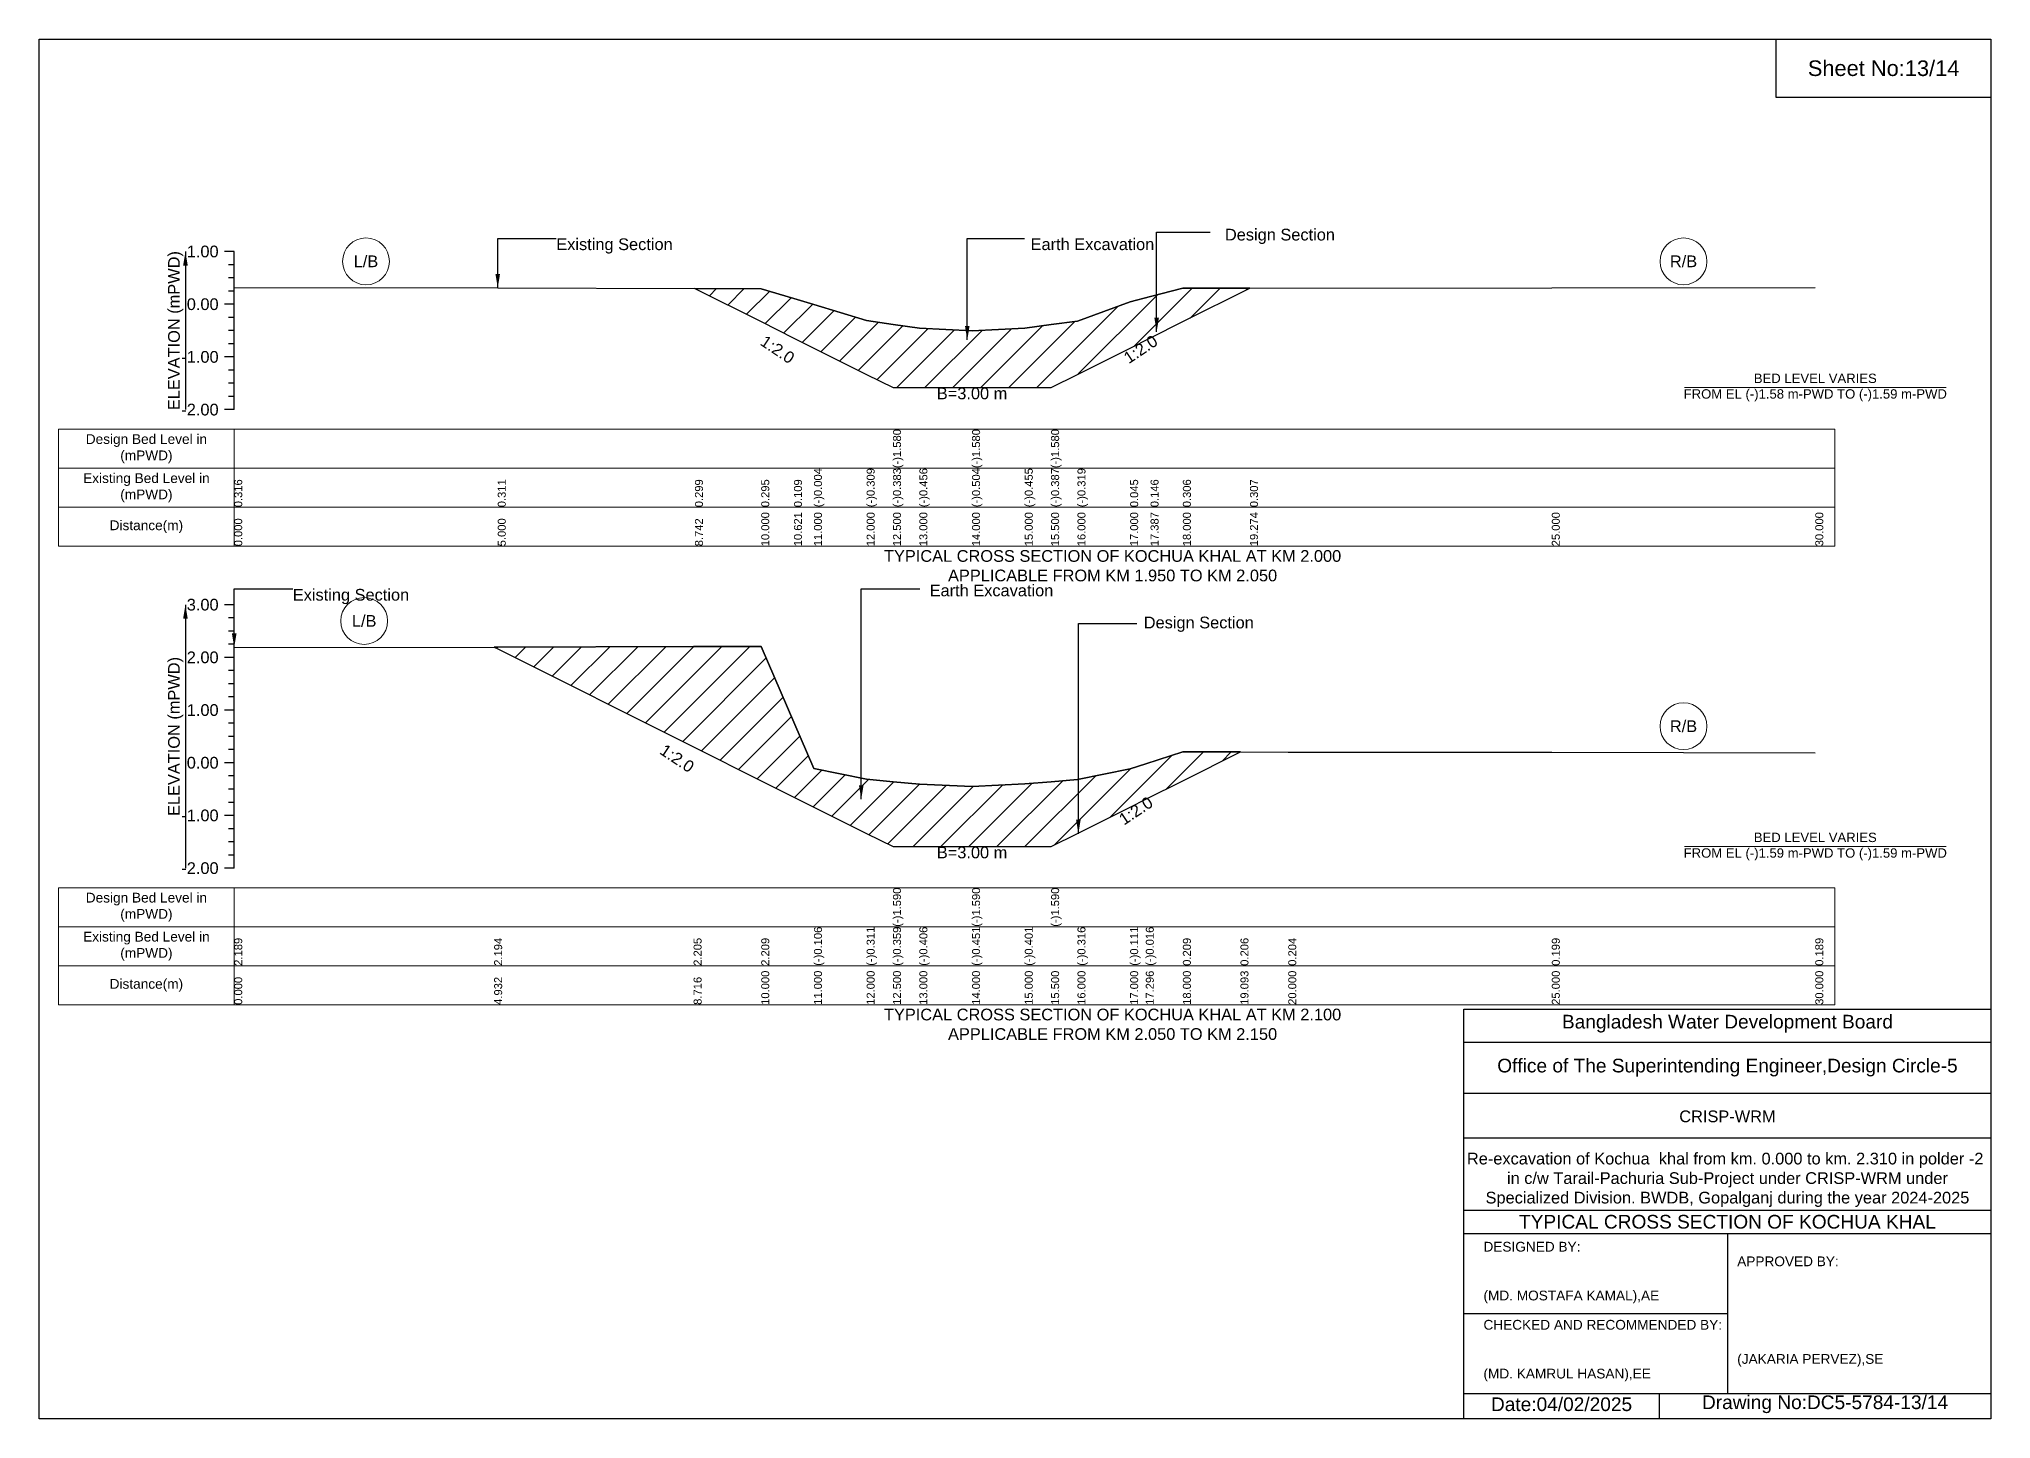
# Model space of a CAD drawing. Header units: inches. Extents: x 91000 to 258000, y -5743 to 6664.
# Drawn here: x 230000 to 238000, y -5656 to 0 of the extents above; entities that cross this region are included whole.
import ezdxf

# ---------------------------------------------------------------- set-up
doc = ezdxf.new("R2010")
doc.units = ezdxf.units.IN
doc.header["$LTSCALE"] = 7
doc.header["$MEASUREMENT"] = 0
for name, color, linetype, lineweight in [('Cross section Data Border', 7, 'Continuous', 9), ('Cross Section Labels', 7, 'Continuous', 9), ('Existing_Bed_Level for Xsection', 7, 'Continuous', 25)]:
    doc.layers.add(name, color=color, linetype=linetype, lineweight=lineweight)
doc.styles.get("Standard").update_dxf_attribs({"font": 'arial.ttf'})
doc.dimstyles.get("Standard").update_dxf_attribs({"dimtxt": 0.18, "dimasz": 0.18, "dimexe": 0.18, "dimexo": 0.0625, "dimgap": 0.09, "dimtad": 0, "dimtih": 1, "dimtoh": 1, "dimdec": 4, "dimzin": 0, "dimdsep": 46, "dimtxsty": 'Standard', "dimcen": 0.09, "dimadec": 0, "dimazin": 0, "dimtfac": 1, "dimtdec": 4, "dimtofl": 0, "dimtmove": 0, "dimatfit": 3, "dimfxl": 1, "dimtolj": 1, "dimtzin": 0, "dimarcsym": 0})

msp = doc.modelspace()

# ---------------------------------------------------------------- hatches: boundary and pattern name
at = {"layer": 'Existing_Bed_Level for Xsection'}
h = msp.add_hatch(dxfattribs=at)
h.set_pattern_fill('ANSI31', color=256, scale=648, style=0)
h.paths.add_polyline_path([(232688.3, -1022.5), (232960, -1158.4), (233094.1, -1225.5), (233176, -1266.4), (233392, -1374.4), (233500, -1428.4), (233608, -1428.4), (233824, -1428.4), (234040, -1428.4), (234148, -1428.4), (234256, -1374.4), (234472, -1266.4), (234555.6, -1224.6), (234688, -1158.4), (234963.1, -1020.8), (234688, -1021), (234555.6, -1055.6), (234472, -1077.4), (234256, -1156), (234148, -1170.7), (234040, -1185.4), (233824, -1196), (233608, -1185.6), (233500, -1169.8), (233392, -1153.9), (233176, -1088), (233094.1, -1063.5), (232960, -1023.4)])
h = msp.add_hatch(dxfattribs=at)
h.set_pattern_fill('ANSI31', color=256, scale=648, style=0)
h.paths.add_polyline_path([(231865.3, -2492.7), (231880, -2500), (232682.7, -2901.4), (232960, -3040), (233176, -3148), (233392, -3256), (233500, -3310), (233608, -3310), (233824, -3310), (234040, -3310), (234148, -3310), (234256, -3256), (234472, -3148), (234536, -3116), (234688, -3040), (234924, -2922), (234688, -2921.4), (234536, -2970.1), (234472, -2990.6), (234256, -3034.8), (234148, -3044), (234040, -3053.2), (233824, -3064), (233608, -3054.3), (233500, -3044), (233392, -3033.8), (233176, -2989.5), (232960, -2489.4), (232682.7, -2490.3), (231880, -2492.7)])

# ---------------------------------------------------------------- linework, layer by layer
for points in [[(230000, 0), (238000, 0), (238000, -5656), (230000, -5656)], [(237120, 0), (238000, 0), (238000, -240), (237120, -240)]]:
    msp.add_lwpolyline(points, close=True)
for points in [[(235840, -5656), (235840, -3976), (238000, -3976)], [(235840, -4112), (238000, -4112)], [(235840, -4320), (238000, -4320)], [(235840, -4504), (238000, -4504)], [(235840, -4800), (238000, -4800)], [(235840, -4896), (238000, -4896)], [(236920, -4896), (236920, -5552)], [(235840, -5224), (236920, -5224)], [(235840, -5552), (238000, -5552)], [(236640, -5552), (236640, -5656)]]:
    msp.add_lwpolyline(points)
at = {"layer": 'Cross section Data Border'}
for points in [[(230080, -1599.1), (237360, -1599.1), (237360, -2079.1), (230080, -2079.1)], [(230080, -3478.6), (237360, -3478.6), (237360, -3958.6), (230080, -3958.6)]]:
    msp.add_lwpolyline(points, close=True, dxfattribs=at)
for points in [[(230800, -1599.1), (230800, -2079.1)], [(230080, -1759.1), (237360, -1759.1)], [(230080, -1919.1), (237360, -1919.1)], [(230800, -3478.6), (230800, -3958.6)], [(230080, -3638.6), (237360, -3638.6)], [(230080, -3798.6), (237360, -3798.6)]]:
    msp.add_lwpolyline(points, dxfattribs=at)
at = {"layer": 'Cross Section Labels'}
for points in [[(236744.2, -1428.4), (237815.8, -1428.4)], [(236744.2, -3310), (237815.8, -3310)]]:
    msp.add_lwpolyline(points, dxfattribs=at)
for centre in [(231340, -911.4), (236740, -911.4), (231332.7, -2385.2), (236740, -2816.7)]:
    msp.add_circle(centre, 96, dxfattribs=at)
at = {"layer": 'Existing_Bed_Level for Xsection'}
for points in [[(230800, -871.1), (230760, -871.1)], [(230800, -1519.1), (230800, -1303.1), (230800, -1087.1), (230800, -871.1)], [(230800, -925.1), (230776, -925.1)], [(230800, -979.1), (230776, -979.1)], [(230800, -1033.1), (230776, -1033.1)], [(230800, -1018.9), (231880, -1020), (232688.3, -1022.5), (232960, -1023.4), (233094.1, -1063.5), (233176, -1088), (233392, -1153.9), (233500, -1169.8), (233500, -1169.8), (233608, -1185.6), (233824, -1196), (233824, -1196), (234040, -1185.4), (234148, -1170.7), (234148, -1170.7), (234256, -1156), (234472, -1077.4), (234555.6, -1055.6), (234688, -1021), (234963.1, -1020.8), (236200, -1020), (237280, -1018.9)], [(230800, -1087.1), (230760, -1087.1)], [(230800, -1141.1), (230776, -1141.1)], [(230800, -1195.1), (230776, -1195.1)], [(230800, -1249.1), (230776, -1249.1)], [(230800, -1303.1), (230760, -1303.1)], [(230800, -1357.1), (230776, -1357.1)], [(230800, -1411.1), (230776, -1411.1)], [(230800, -1519.1), (230760, -1519.1)], [(230800, -1465.1), (230776, -1465.1)], [(230800, -2318.6), (230760, -2318.6)], [(230800, -3398.6), (230800, -3182.6), (230800, -2966.6), (230800, -2750.6), (230800, -2534.6), (230800, -2318.6)], [(230800, -2372.6), (230776, -2372.6)], [(230800, -2426.6), (230776, -2426.6)], [(230800, -2534.6), (230760, -2534.6)], [(230800, -2480.6), (230776, -2480.6)], [(230800, -2493.8), (231865.3, -2492.7), (231880, -2492.7), (232682.7, -2490.3), (232960, -2489.4), (233176, -2989.5), (233392, -3033.8), (233500, -3044), (233500, -3044), (233608, -3054.3), (233824, -3064), (233824, -3064), (234040, -3053.2), (234148, -3044), (234148, -3044), (234256, -3034.8), (234472, -2990.6), (234536, -2970.1), (234688, -2921.4), (234924, -2922), (235120, -2922.5), (236200, -2923.6), (237280, -2925.8)], [(230800, -2588.6), (230776, -2588.6)], [(230800, -2642.6), (230776, -2642.6)], [(230800, -2696.6), (230776, -2696.6)], [(230800, -2750.6), (230760, -2750.6)], [(230800, -2804.6), (230776, -2804.6)], [(230800, -2858.6), (230776, -2858.6)], [(230800, -2912.6), (230776, -2912.6)], [(230800, -2966.6), (230760, -2966.6)], [(230800, -3020.6), (230776, -3020.6)], [(230800, -3074.6), (230776, -3074.6)], [(230800, -3182.6), (230760, -3182.6)], [(230800, -3128.6), (230776, -3128.6)], [(230800, -3236.6), (230776, -3236.6)], [(230800, -3290.6), (230776, -3290.6)], [(230800, -3344.6), (230776, -3344.6)], [(230800, -3398.6), (230760, -3398.6)]]:
    msp.add_lwpolyline(points, dxfattribs=at)
for points in [[(232688.3, -1022.5), (232960, -1158.4), (233094.1, -1225.5), (233176, -1266.4), (233392, -1374.4), (233500, -1428.4), (233500, -1428.4), (233608, -1428.4), (233824, -1428.4), (233824, -1428.4), (234040, -1428.4), (234148, -1428.4), (234148, -1428.4), (234256, -1374.4), (234472, -1266.4), (234555.6, -1224.6), (234688, -1158.4), (234963.1, -1020.8), (234688, -1021), (234555.6, -1055.6), (234472, -1077.4), (234256, -1156), (234148, -1170.7), (234148, -1170.7), (234040, -1185.4), (233824, -1196), (233824, -1196), (233608, -1185.6), (233500, -1169.8), (233500, -1169.8), (233392, -1153.9), (233176, -1088), (233094.1, -1063.5), (232960, -1023.4)], [(231865.3, -2492.7), (231880, -2500), (232682.7, -2901.4), (232960, -3040), (233176, -3148), (233392, -3256), (233500, -3310), (233500, -3310), (233608, -3310), (233824, -3310), (233824, -3310), (234040, -3310), (234148, -3310), (234148, -3310), (234256, -3256), (234472, -3148), (234536, -3116), (234688, -3040), (234924, -2922), (234924, -2922), (234924, -2922), (234688, -2921.4), (234536, -2970.1), (234472, -2990.6), (234256, -3034.8), (234148, -3044), (234148, -3044), (234040, -3053.2), (233824, -3064), (233824, -3064), (233608, -3054.3), (233500, -3044), (233500, -3044), (233392, -3033.8), (233176, -2989.5), (232960, -2489.4), (232682.7, -2490.3), (231880, -2492.7)]]:
    msp.add_lwpolyline(points, close=True, dxfattribs=at)

# ---------------------------------------------------------------- texts
at = {"attachment_point": 5}
for s, insert, char_height in [('Sheet No:13/14', (237560, -120), 64), ('Bangladesh Water Development Board', (236920, -4036), 56), ('Office of The Superintending Engineer,Design Circle-5', (236920, -4216), 56)]:
    msp.add_mtext(s, dxfattribs=dict(at, insert=insert, char_height=char_height))
for s, insert, char_height, width, attachment_point in [('CRISP-WRM', (236920, -4416), 48, 2240, 5), ('Re-excavation of Kochua  khal from km. 0.000 to km. 2.310 in polder -2  in c/w Tarail-Pachuria Sub-Project under CRISP-WRM under Specialized Division. BWDB, Gopalganj during the year 2024-2025', (236920, -4676), 48, 2160, 5), ('TYPICAL CROSS SECTION OF KOCHUA KHAL', (236920, -4848), 56, 2240, 5), ('DESIGNED BY:^J^J^J(MD. MOSTAFA KAMAL),AE', (235920, -5056), 40, 1120, 4), ('APPROVED BY:^J^J^J^J^J^J(JAKARIA PERVEZ),SE', (236960, -5216), 40, 1120, 4), ('CHECKED AND RECOMMENDED BY:^J^J^J(MD. KAMRUL HASAN),EE', (235920, -5376), 40, 1120, 4), ('Date:04/02/2025', (236240, -5596), 56, 1120, 5), ('Drawing No:DC5-5784-13/14', (237320, -5596), 56, 1760, 5)]:
    msp.add_mtext(s, dxfattribs=dict(insert=insert, char_height=char_height, width=width, attachment_point=attachment_point))
at = {"layer": 'Cross section Data Border', "char_height": 40, "width": 640, "attachment_point": 5}
for s, insert in [('Design Bed Level in (mPWD)', (230440, -1679.1)), ('Existing Bed Level in (mPWD)', (230440, -1839.1)), ('Distance(m)', (230440, -1999.1)), ('Design Bed Level in (mPWD)', (230440, -3558.6)), ('Existing Bed Level in (mPWD)', (230440, -3718.6)), ('Distance(m)', (230440, -3878.6))]:
    msp.add_mtext(s, dxfattribs=dict(at, insert=insert))
at = {"layer": 'Cross Section Labels'}
for s, insert, char_height, attachment_point in [('Design Section', (234860.4, -777.7), 48, 1), ('Existing Section', (232120, -817.1), 48, 1), ('Earth Excavation', (234064, -817.1), 48, 1), ('L/B', (231340, -911.4), 48, 5), ('R/B', (236740, -911.4), 48, 5), ('B=3.00 m', (233824, -1428.4), 48, 2), ('BED LEVEL VARIES ^JFROM EL (-)1.58 m-PWD TO (-)1.59 m-PWD', (237280, -1428.4), 38.4, 5), ('TYPICAL CROSS SECTION OF KOCHUA KHAL AT KM 2.000^JAPPLICABLE FROM KM 1.950 TO KM 2.050', (234400, -2159.1), 48, 5), ('Earth Excavation', (233650.2, -2236), 48, 1), ('Existing Section', (231040, -2253.8), 48, 1), ('L/B', (231332.7, -2385.2), 48, 5), ('Design Section', (234527.7, -2367.5), 48, 1), ('R/B', (236740, -2816.7), 48, 5), ('BED LEVEL VARIES ^JFROM EL (-)1.59 m-PWD TO (-)1.59 m-PWD', (237280, -3310), 38.4, 5), ('B=3.00 m', (233824, -3310), 48, 2), ('TYPICAL CROSS SECTION OF KOCHUA KHAL AT KM 2.100^JAPPLICABLE FROM KM 2.050 TO KM 2.150', (234400, -4038.6), 48, 5)]:
    msp.add_mtext(s, dxfattribs=dict(at, insert=insert, char_height=char_height, attachment_point=attachment_point))
at = {"layer": 'Cross Section Labels', "char_height": 48, "attachment_point": 2}
for insert, rotation in [((233040.1, -1252.5), 326.30993), ((234501.6, -1251.6), 33.69007), ((232628.7, -2928.4), 326.30993), ((234482, -3143), 33.69007)]:
    msp.add_mtext('1:2.0', dxfattribs=dict(at, insert=insert, rotation=rotation))
at = {"layer": 'Existing_Bed_Level for Xsection', "rotation": 90}
for s, insert, char_height, attachment_point in [('ELEVATION (mPWD)', (230560, -1195.1), 48, 5), ('(-)1.580', (233500, -1759.1), 32.8, 1), ('(-)1.580', (233824, -1759.1), 32.8, 1), ('(-)1.580', (234148, -1759.1), 32.8, 1), ('0.316', (230800, -1919.1), 32.8, 1), ('0.311', (231880, -1919.1), 32.8, 1), ('0.299', (232688.3, -1919.1), 32.8, 1), ('0.295', (232960, -1919.1), 32.8, 1), ('0.109', (233094.1, -1919.1), 32.8, 1), ('(-)0.004', (233176, -1919.1), 32.8, 1), ('(-)0.309', (233392, -1919.1), 32.8, 1), ('(-)0.383', (233500, -1919.1), 32.8, 1), ('(-)0.456', (233608, -1919.1), 32.8, 1), ('(-)0.504', (233824, -1919.1), 32.8, 1), ('(-)0.455', (234040, -1919.1), 32.8, 1), ('(-)0.387', (234148, -1919.1), 32.8, 1), ('(-)0.319', (234256, -1919.1), 32.8, 1), ('0.045', (234472, -1919.1), 32.8, 1), ('0.146', (234555.6, -1919.1), 32.8, 1), ('0.306', (234688, -1919.1), 32.8, 1), ('0.307', (234963.1, -1919.1), 32.8, 1), ('0.000', (230800, -2079.1), 32.8, 1), ('5.000', (231880, -2079.1), 32.8, 1), ('8.742', (232688.3, -2079.1), 32.8, 1), ('10.000', (232960, -2079.1), 32.8, 1), ('10.621', (233094.1, -2079.1), 32.8, 1), ('11.000', (233176, -2079.1), 32.8, 1), ('12.000', (233392, -2079.1), 32.8, 1), ('12.500', (233500, -2079.1), 32.8, 1), ('13.000', (233608, -2079.1), 32.8, 1), ('14.000', (233824, -2079.1), 32.8, 1), ('15.000', (234040, -2079.1), 32.8, 1), ('15.500', (234148, -2079.1), 32.8, 1), ('16.000', (234256, -2079.1), 32.8, 1), ('17.000', (234472, -2079.1), 32.8, 1), ('17.387', (234555.6, -2079.1), 32.8, 1), ('18.000', (234688, -2079.1), 32.8, 1), ('19.274', (234963.1, -2079.1), 32.8, 1), ('25.000', (236200, -2079.1), 32.8, 1), ('30.000', (237280, -2079.1), 32.8, 1), ('ELEVATION (mPWD)', (230560, -2858.6), 48, 5), ('(-)1.590', (233500, -3638.6), 32.8, 1), ('(-)1.590', (233824, -3638.6), 32.8, 1), ('(-)1.590', (234148, -3638.6), 32.8, 1), ('(-)0.106', (233176, -3798.6), 32.8, 1), ('(-)0.311', (233392, -3798.6), 32.8, 1), ('(-)0.359', (233500, -3798.6), 32.8, 1), ('(-)0.406', (233608, -3798.6), 32.8, 1), ('(-)0.451', (233824, -3798.6), 32.8, 1), ('(-)0.401', (234040, -3798.6), 32.8, 1), ('(-)0.316', (234256, -3798.6), 32.8, 1), ('(-)0.111', (234472, -3798.6), 32.8, 1), ('(-)0.016', (234536, -3798.6), 32.8, 1), ('2.189', (230800, -3798.6), 32.8, 1), ('2.194', (231865.3, -3798.6), 32.8, 1), ('2.205', (232682.7, -3798.6), 32.8, 1), ('2.209', (232960, -3798.6), 32.8, 1), ('0.209', (234688, -3798.6), 32.8, 1), ('0.206', (234924, -3798.6), 32.8, 1), ('0.204', (235120, -3798.6), 32.8, 1), ('0.199', (236200, -3798.6), 32.8, 1), ('0.189', (237280, -3798.6), 32.8, 1), ('10.000', (232960, -3958.6), 32.8, 1), ('11.000', (233176, -3958.6), 32.8, 1), ('12.000', (233392, -3958.6), 32.8, 1), ('12.500', (233500, -3958.6), 32.8, 1), ('13.000', (233608, -3958.6), 32.8, 1), ('14.000', (233824, -3958.6), 32.8, 1), ('15.000', (234040, -3958.6), 32.8, 1), ('15.500', (234148, -3958.6), 32.8, 1), ('16.000', (234256, -3958.6), 32.8, 1), ('17.000', (234472, -3958.6), 32.8, 1), ('17.296', (234536, -3958.6), 32.8, 1), ('18.000', (234688, -3958.6), 32.8, 1), ('19.093', (234924, -3958.6), 32.8, 1), ('20.000', (235120, -3958.6), 32.8, 1), ('25.000', (236200, -3958.6), 32.8, 1), ('30.000', (237280, -3958.6), 32.8, 1), ('0.000', (230800, -3958.6), 32.8, 1), ('4.932', (231865.3, -3958.6), 32.8, 1), ('8.716', (232682.7, -3958.6), 32.8, 1)]:
    msp.add_mtext(s, dxfattribs=dict(at, insert=insert, char_height=char_height, attachment_point=attachment_point))
at = {"layer": 'Existing_Bed_Level for Xsection', "char_height": 48, "attachment_point": 6}
for s, insert in [('1.00', (230736, -871.1)), ('0.00', (230736, -1087.1)), ('-1.00', (230736, -1303.1)), ('-2.00', (230736, -1519.1)), ('3.00', (230736, -2318.6)), ('2.00', (230736, -2534.6)), ('1.00', (230736, -2750.6)), ('0.00', (230736, -2966.6)), ('-1.00', (230736, -3182.6)), ('-2.00', (230736, -3398.6))]:
    msp.add_mtext(s, dxfattribs=dict(at, insert=insert))

# ---------------------------------------------------------------- leaders
at = {"layer": 'Cross Section Labels', "annotation_type": 0, "has_hookline": 1, "hookline_direction": 0}
for points, text_width in [([(234580.6, -1199.5), (234580.6, -792), (234799.3, -792)], 441.2), ([(231880, -1020), (231880, -817.1), (232119.9, -817.1)], 467.2), ([(233804.4, -1233.5), (233804.4, -817.1), (234039.2, -817.1)], 497), ([(230800, -2493.8), (230800, -2253.8), (231039.9, -2253.8)], 467.2), ([(233369.9, -3116), (233369.9, -2253.8), (233609.8, -2253.8)], 441.2), ([(234259.7, -3257.4), (234259.7, -2395.1), (234499.6, -2395.1)], 441.2)]:
    msp.add_leader(points, dimstyle='Standard', override={"dimasz": 57.6}, dxfattribs=dict(at, text_width=text_width))
at = {"layer": 'Existing_Bed_Level for Xsection'}
for points in [[(230600, -871.1), (230600, -1519.1)], [(230600, -2318.6), (230600, -3398.6)]]:
    msp.add_leader(points, dimstyle='Standard', override={"dimasz": 57.6}, dxfattribs=at)

doc.saveas('drawing.dxf')
